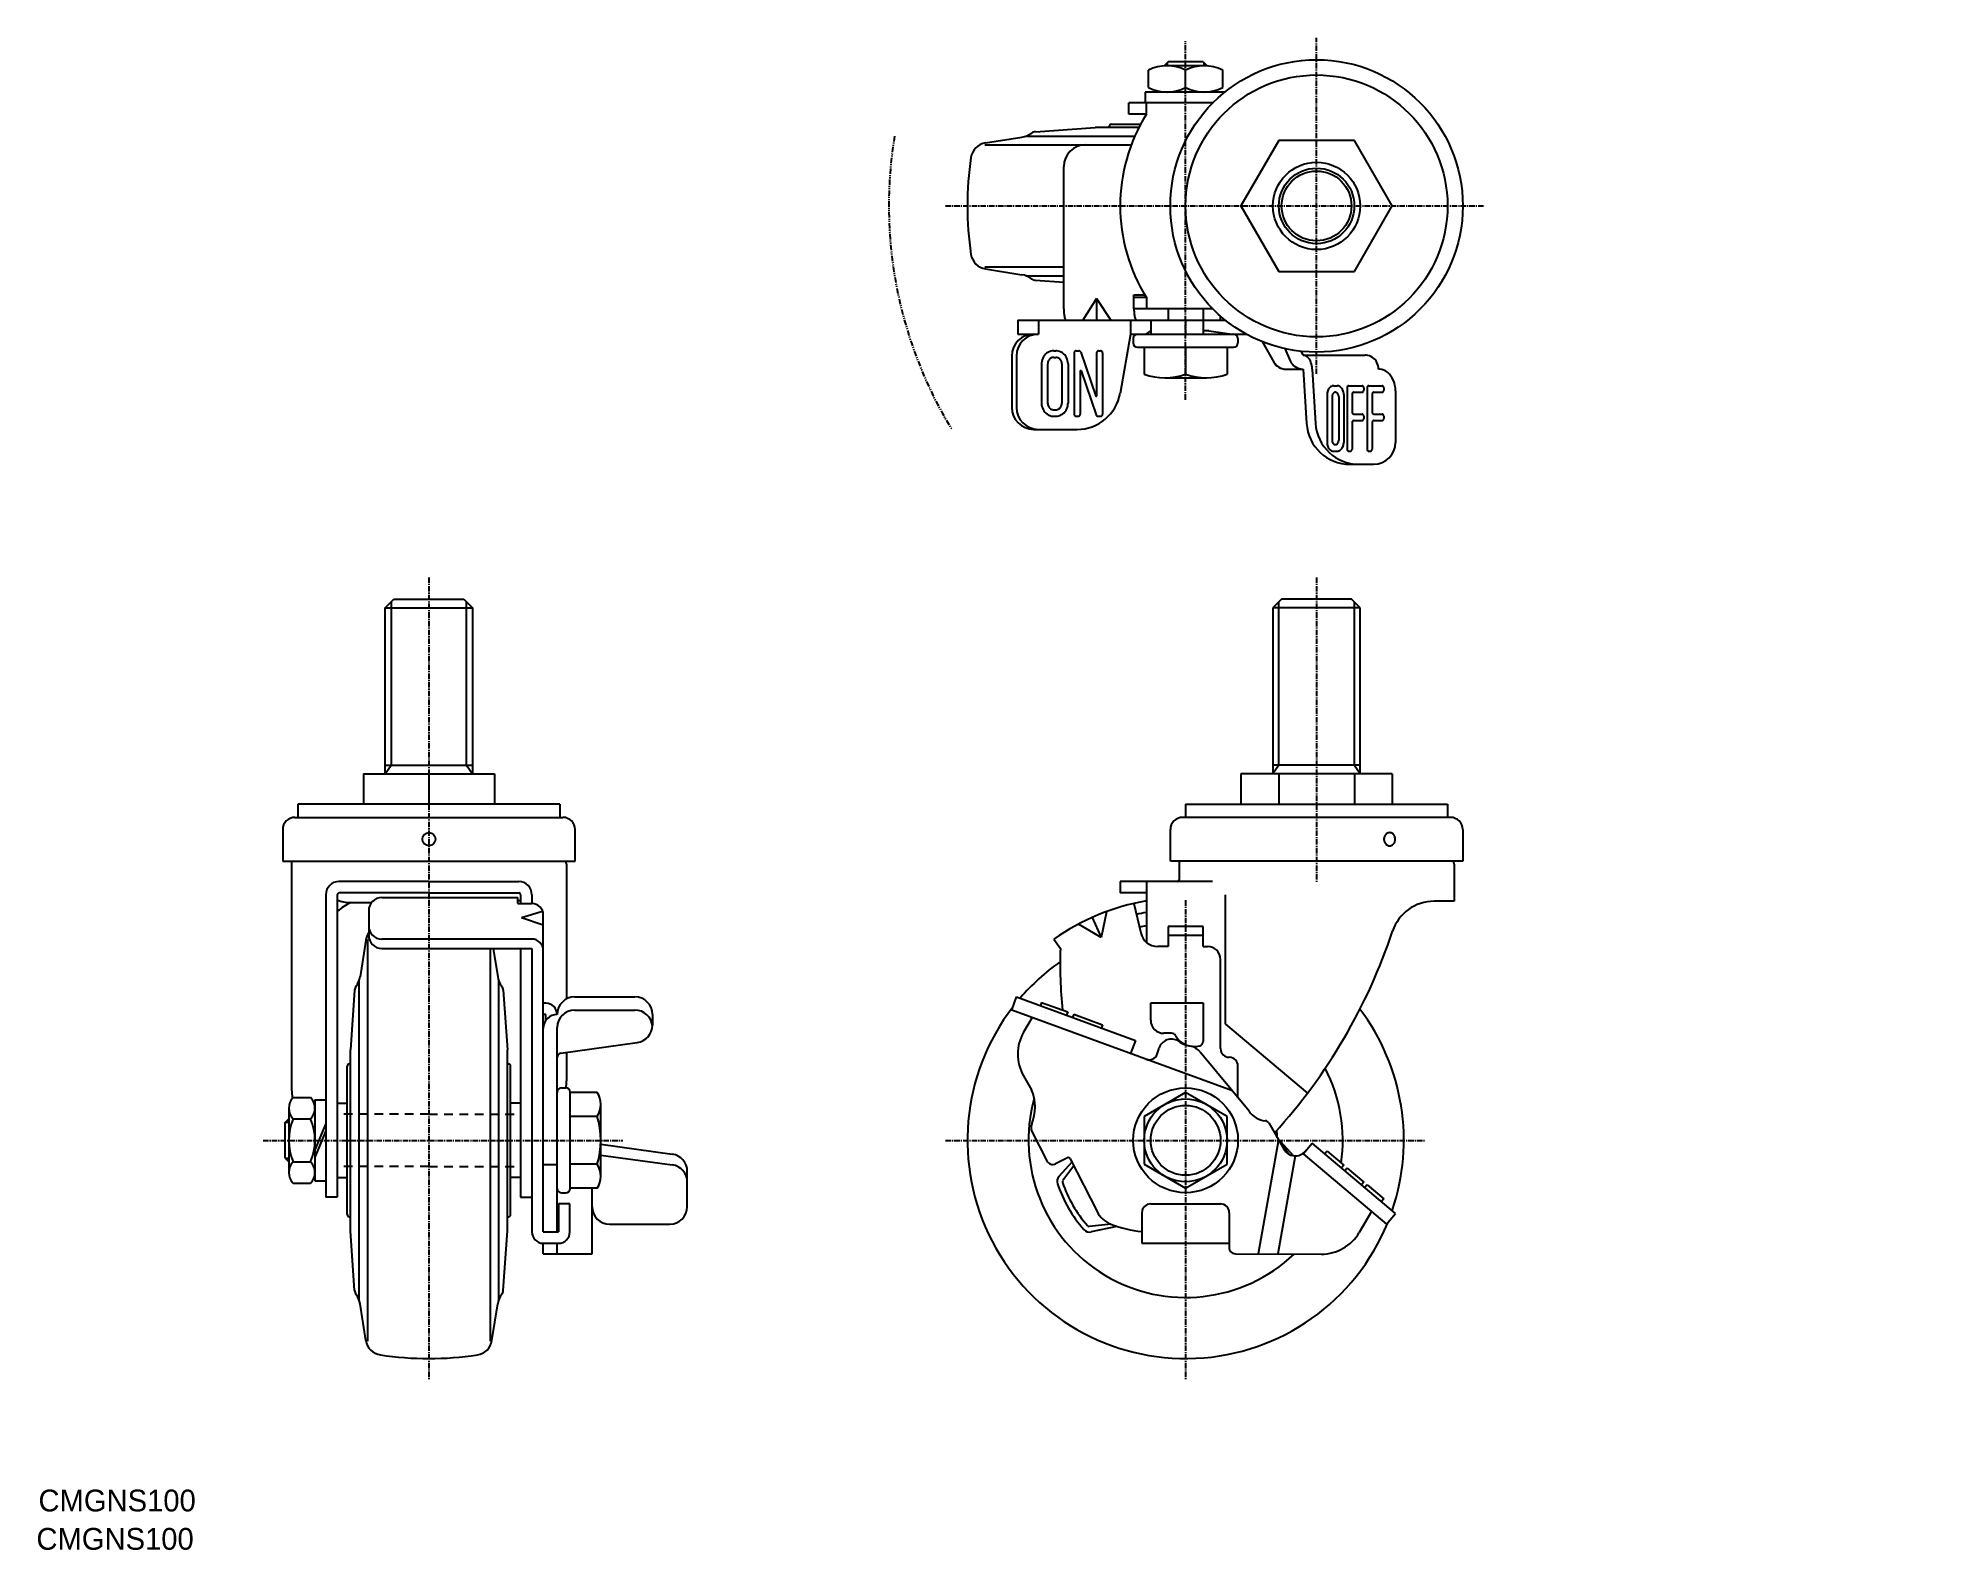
# Model space of a CAD drawing. Extents: x 0 to 435, y 0 to 346.
import ezdxf

# ---------------------------------------------------------------- set-up
doc = ezdxf.new("R2010")
doc.units = 0
for name, pattern in [('CENTER', [2, 1.25, -0.25, 0.25, -0.25]), ('DASHED', [3.5, 2, -1.5]), ('PHANTOM', [2.5, 1.25, -0.25, 0.25, -0.25, 0.25, -0.25])]:
    doc.linetypes.add(name, pattern=pattern)
doc.layers.get('0').update_dxf_attribs({"linetype": 'CONTINUOUS'})
doc.layers.add('CENTER', color=1, linetype='CENTER')

msp = doc.modelspace()

# ---------------------------------------------------------------- linework, layer by layer
at = {"color": 7, "linetype": 'CONTINUOUS'}
for p, q in [((254.79, 335.03), (254.79, 339.03)), ((259.29, 340.93), (258.36, 340.01)), ((267.54, 340.03), (259.04, 340.03)), ((267.29, 340.93), (259.29, 340.93)), ((263.29, 335.03), (263.29, 339.03)), ((267.29, 340.93), (268.21, 340.01)), ((271.79, 335.03), (271.79, 339.03)), ((269.51, 331.53), (250.29, 331.53)), ((250.29, 328.93), (250.29, 331.53)), ((254.04, 334.03), (254.04, 331.53)), ((272.29, 334.03), (254.04, 334.03)), ((254.29, 328.93), (254.29, 331.53)), ((228.87, 324.94), (242.53, 325.93)), ((252.6, 325.93), (242.53, 325.93)), ((245.79, 325.93), (245.79, 326.13)), ((246.29, 326.63), (252.96, 326.63)), ((254.29, 328.93), (250.29, 328.93)), ((217.29, 321.93), (250.84, 321.93)), ((217.45, 322.38), (225.79, 323.69)), ((226.7, 323.93), (251.65, 323.93)), ((284.63, 322.93), (275.97, 307.93)), ((301.95, 322.93), (284.63, 322.93)), ((310.61, 307.93), (301.95, 322.93)), ((235.36, 284.33), (235.36, 316.93)), ((275.97, 307.93), (284.63, 292.93)), ((301.95, 292.93), (310.61, 307.93)), ((235.36, 293.93), (217.29, 293.93)), ((217.45, 293.48), (225.79, 292.17)), ((226.7, 291.93), (235.36, 291.93)), ((228.87, 290.92), (235.36, 290.45)), ((284.63, 292.93), (301.95, 292.93)), ((242.9, 286.73), (239.73, 281.73)), ((242.9, 286.73), (246.14, 281.73)), ((242.9, 286.73), (242.9, 281.73)), ((251.46, 284.33), (251.46, 287.53)), ((251.46, 287.53), (253.92, 287.53)), ((254.29, 286.93), (251.46, 286.93)), ((254.29, 286.93), (254.29, 284.33)), ((269.51, 284.33), (251.46, 284.33)), ((259.29, 284.33), (259.29, 281.73)), ((267.29, 284.33), (267.29, 281.73)), ((271.29, 281.73), (271.29, 282.67)), ((224.83, 281.73), (272.41, 281.73)), ((224.83, 281.73), (224.83, 278.53)), ((224.83, 278.53), (229.55, 278.53)), ((229.55, 281.73), (229.55, 278.53)), ((250.68, 278.53), (248.27, 264.98)), ((250.68, 281.73), (250.68, 278.53)), ((250.68, 278.53), (277.23, 278.53)), ((255.23, 279.33), (254.21, 278.53)), ((255.29, 279.33), (255.23, 279.33)), ((255.29, 281.73), (255.29, 278.53)), ((267.29, 281.73), (267.29, 278.53)), ((268.6, 279.33), (267.29, 279.33)), ((268.6, 279.33), (273.97, 278.53)), ((233.08, 274.73), (233.55, 274.73)), ((233.08, 274.73), (233.55, 274.73)), ((237.75, 274.23), (237.75, 260.23)), ((238.22, 274.73), (238.82, 274.73)), ((238.22, 274.73), (238.82, 274.73)), ((239.26, 274.4), (242.7, 264.35)), ((242.88, 274.23), (242.88, 264.38)), ((243.35, 274.73), (243.82, 274.73)), ((243.35, 274.73), (243.82, 274.73)), ((244.28, 274.23), (244.28, 260.23)), ((251.29, 277.53), (251.29, 276.53)), ((252.29, 275.53), (274.29, 275.53)), ((253.79, 275.53), (253.79, 269.4)), ((263.29, 275.53), (263.29, 269.4)), ((272.79, 275.53), (272.79, 269.4)), ((275.29, 277.53), (275.29, 276.53)), ((280.84, 276.83), (283.48, 272.16)), ((286.03, 275.23), (287.28, 272.43)), ((290.2, 273.73), (289.81, 274.61)), ((290.2, 273.73), (304.44, 273.73)), ((223.45, 273.53), (223.45, 261.73)), ((224.55, 273.53), (224.55, 261.73)), ((230.28, 271.73), (230.28, 262.73)), ((231.68, 271.73), (231.68, 262.73)), ((233.08, 273.23), (233.55, 273.23)), ((233.08, 273.23), (233.55, 273.23)), ((234.95, 271.73), (234.95, 262.73)), ((236.35, 271.73), (236.35, 262.73)), ((239.15, 270.08), (239.15, 260.23)), ((239.33, 270.11), (242.77, 260.06)), ((286.27, 270.53), (290.2, 270.53)), ((290.2, 270.53), (290.2, 270.53)), ((290.2, 270.53), (290.99, 258.1)), ((292.27, 270.53), (292.27, 270.53)), ((292.27, 270.53), (293.05, 258.1)), ((258.54, 268.53), (268.04, 268.53)), ((297.22, 266.73), (297.98, 266.73)), ((300.28, 266.23), (300.28, 252.23)), ((300.66, 266.73), (303.72, 266.73)), ((301.81, 265.23), (303.72, 265.23)), ((304.1, 266.23), (304.1, 265.73)), ((304.1, 266.23), (304.1, 265.73)), ((304.86, 266.23), (304.86, 252.23)), ((305.25, 266.73), (308.31, 266.73)), ((306.39, 265.23), (308.31, 265.23)), ((308.69, 266.23), (308.69, 265.73)), ((308.69, 266.23), (308.69, 265.73)), ((311.38, 265.53), (311.38, 253.73)), ((233.08, 261.23), (233.55, 261.23)), ((233.08, 261.23), (233.55, 261.23)), ((295.69, 264.73), (295.69, 253.73)), ((296.84, 264.23), (296.84, 254.23)), ((298.36, 264.23), (298.36, 254.23)), ((299.51, 264.73), (299.51, 253.73)), ((301.42, 264.73), (301.42, 260.73)), ((306.01, 264.73), (306.01, 260.73)), ((228.45, 256.73), (238.43, 256.73)), ((233.08, 259.73), (233.55, 259.73)), ((238.22, 259.73), (238.68, 259.73)), ((238.22, 259.73), (238.68, 259.73)), ((243.21, 259.73), (243.82, 259.73)), ((243.21, 259.73), (243.82, 259.73)), ((301.42, 258.23), (301.42, 252.23)), ((301.81, 260.23), (303.72, 260.23)), ((301.81, 258.73), (303.72, 258.73)), ((304.1, 259.73), (304.1, 259.23)), ((304.1, 259.73), (304.1, 259.23)), ((306.01, 258.23), (306.01, 252.23)), ((306.39, 260.23), (308.31, 260.23)), ((306.39, 258.73), (308.31, 258.73)), ((308.69, 259.73), (308.69, 259.23)), ((308.69, 259.73), (308.69, 259.23)), ((297.22, 251.73), (297.98, 251.73)), ((297.22, 251.73), (297.98, 251.73)), ((300.66, 251.73), (301.04, 251.73)), ((300.66, 251.73), (301.04, 251.73)), ((300.97, 248.73), (306.38, 248.73)), ((305.25, 251.73), (305.63, 251.73)), ((305.25, 251.73), (305.63, 251.73)), ((79.92, 215.82), (81.92, 217.82)), ((81.92, 217.82), (97.92, 217.82)), ((97.92, 217.82), (99.92, 215.82)), ((285.29, 217.82), (283.29, 215.82)), ((301.29, 217.82), (285.29, 217.82)), ((303.29, 215.82), (301.29, 217.82)), ((79.92, 215.82), (99.92, 215.82)), ((79.92, 177.82), (79.92, 215.82)), ((99.92, 215.82), (99.92, 177.82)), ((303.29, 215.82), (283.29, 215.82)), ((283.29, 215.82), (283.29, 177.82)), ((303.29, 177.82), (303.29, 215.82)), ((79.92, 179.82), (99.92, 179.82)), ((303.29, 179.82), (283.29, 179.82)), ((74.92, 177.82), (104.92, 177.82)), ((74.92, 177.82), (74.92, 170.82)), ((89.92, 177.82), (89.92, 170.82)), ((104.92, 177.82), (104.92, 170.82)), ((310.61, 177.82), (275.97, 177.82)), ((275.97, 177.82), (275.97, 170.82)), ((284.63, 177.82), (284.63, 170.82)), ((301.95, 177.82), (301.95, 170.82)), ((310.61, 177.82), (310.61, 170.82)), ((119.92, 170.82), (59.92, 170.82)), ((59.92, 170.82), (59.92, 167.82)), ((119.92, 170.82), (119.92, 167.82)), ((263.29, 170.82), (323.29, 170.82)), ((263.29, 170.82), (263.29, 167.82)), ((323.29, 170.82), (323.29, 167.82)), ((56.42, 165.02), (56.42, 157.82)), ((59.22, 167.82), (120.62, 167.82)), ((123.42, 157.82), (123.42, 165.02)), ((259.79, 157.82), (259.79, 165.02)), ((323.99, 167.82), (262.59, 167.82)), ((326.79, 165.02), (326.79, 157.82)), ((56.42, 157.82), (123.42, 157.82)), ((58.42, 157.1), (58.42, 107.47)), ((121.42, 157.1), (121.42, 126.2)), ((326.79, 157.82), (259.79, 157.82)), ((261.79, 157.1), (261.79, 153.5)), ((324.79, 157.1), (324.79, 148.6)), ((89.92, 153.1), (69.32, 153.1)), ((89.92, 153.1), (110.52, 153.1)), ((269.42, 153.1), (248.29, 153.1)), ((248.29, 153.1), (248.29, 150.5)), ((254.29, 153.1), (254.29, 139.22)), ((66.32, 150.1), (66.32, 80.82)), ((68.92, 150.1), (68.92, 80.82)), ((89.92, 150.5), (69.32, 150.5)), ((71.92, 148.3), (76.76, 148.3)), ((79.12, 149.44), (110.32, 149.44)), ((89.92, 150.5), (110.52, 150.5)), ((110.32, 148.09), (110.32, 149.44)), ((110.32, 148.09), (113.52, 148.09)), ((110.92, 150.1), (110.92, 148.09)), ((113.52, 150.1), (113.52, 148.09)), ((254.29, 150.5), (248.29, 150.5)), ((251.46, 148.09), (253.01, 141.34)), ((272.42, 120.42), (272.42, 150.1)), ((324.79, 148.6), (320.2, 148.6)), ((76.12, 146.44), (76.12, 140.8)), ((111.12, 144.9), (115.98, 146.3)), ((111.12, 144.9), (116.12, 143.19)), ((116.12, 72.84), (116.12, 145.49)), ((243.93, 140.33), (238.74, 143.36)), ((241.89, 144.89), (243.93, 140.33)), ((245.14, 146.21), (243.93, 140.33)), ((75.47, 139.67), (74.15, 131.32)), ((75.92, 47.82), (75.92, 139.82)), ((113.52, 139.94), (79.12, 139.94)), ((233.12, 139.93), (234.61, 137.8)), ((259.29, 142.82), (259.29, 138.24)), ((267.29, 142.82), (259.29, 142.82)), ((259.29, 140.84), (267.29, 140.84)), ((267.29, 138.24), (267.29, 142.82)), ((79.12, 137.8), (113.52, 137.8)), ((103.92, 137.8), (103.92, 47.82)), ((104.66, 137.8), (105.68, 131.32)), ((110.92, 137.8), (110.92, 80.82)), ((113.52, 137.8), (113.52, 72.84)), ((259.29, 138.24), (256.91, 138.24)), ((267.29, 138.24), (268.29, 138.24)), ((271.29, 114.84), (271.29, 135.24)), ((73.92, 57.24), (73.92, 130.41)), ((105.92, 57.24), (105.92, 130.41)), ((72.9, 128.25), (71.92, 114.58)), ((106.93, 128.25), (107.92, 114.58)), ((123.32, 126.68), (137.12, 126.68)), ((223.45, 123.68), (224.55, 126.68)), ((224.55, 126.68), (251.78, 116.7)), ((116.72, 125.25), (116.12, 125.25)), ((116.72, 122.65), (116.12, 122.65)), ((116.72, 121.35), (116.72, 122.65)), ((123.32, 123.68), (137.12, 123.68)), ((141.12, 122.68), (141.12, 120.18)), ((274.01, 105.13), (223.45, 123.68)), ((228.14, 121.96), (226.18, 118.58)), ((230.28, 125.43), (230.01, 124.68)), ((230.28, 125.43), (236.28, 123.23)), ((236.28, 123.23), (236, 122.48)), ((237.69, 122.72), (237.41, 121.97)), ((237.69, 122.72), (244.26, 120.31)), ((255.29, 121.34), (255.29, 125.34)), ((255.29, 125.34), (267.29, 125.34)), ((267.29, 125.34), (267.29, 116.47)), ((119.32, 72.84), (119.32, 119.68)), ((244.26, 120.31), (243.98, 119.56)), ((260.09, 118.34), (258.29, 118.34)), ((272.42, 120.42), (291.22, 104.65)), ((71.92, 73.06), (71.92, 114.58)), ((107.92, 73.06), (107.92, 114.58)), ((120.18, 113.81), (137.66, 116.22)), ((121.42, 113.98), (121.42, 107.47)), ((251.78, 116.7), (250.68, 113.69)), ((256.78, 113.58), (257.21, 114.93)), ((277.84, 100.48), (266.66, 114.06)), ((71.22, 76.82), (71.22, 110.82)), ((71.92, 111.32), (71.72, 111.32)), ((107.92, 111.32), (108.12, 111.32)), ((108.62, 76.82), (108.62, 110.82)), ((226.16, 108.58), (227.98, 105.4)), ((275.29, 103.58), (275.29, 110.84)), ((120.32, 105.82), (121.32, 105.82)), ((122.32, 82.82), (122.32, 104.82)), ((128.45, 104.79), (122.32, 104.79)), ((263.29, 104.79), (253.79, 99.31)), ((272.79, 99.31), (263.29, 104.79)), ((57.82, 101.18), (57.82, 86.46)), ((58.82, 103.64), (62.82, 103.64)), ((63.82, 103.07), (63.82, 84.57)), ((63.82, 103.07), (66.32, 103.07)), ((68.92, 102.32), (71.22, 102.32)), ((110.92, 102.32), (108.62, 102.32)), ((129.32, 85.6), (129.32, 102.05)), ((56.92, 97.82), (57.82, 98.72)), ((56.92, 97.82), (56.92, 89.82)), ((58.82, 98.73), (62.82, 98.73)), ((66.32, 97.67), (63.82, 91.63)), ((66.32, 96.02), (63.82, 89.98)), ((128.45, 99.31), (122.32, 99.31)), ((228.08, 95.87), (231.5, 89.13)), ((253.79, 99.31), (253.79, 88.34)), ((272.79, 88.34), (272.79, 99.31)), ((282.32, 97.82), (285.79, 91.78)), ((129.32, 92.91), (145.66, 90.67)), ((284.55, 93.94), (279.88, 67.81)), ((284.29, 94.39), (288.02, 90.28)), ((284.31, 94.37), (287.05, 90.58)), ((290.2, 90.74), (292.27, 93.19)), ((311.38, 77.07), (292.27, 93.19)), ((295.69, 91.35), (295.17, 90.73)), ((295.69, 91.35), (299.51, 88.12)), ((56.92, 89.82), (57.82, 88.92)), ((58.82, 88.92), (62.82, 88.92)), ((116.12, 88.31), (119.32, 88.31)), ((128.45, 88.34), (122.32, 88.34)), ((129.32, 90.46), (145.66, 88.22)), ((236.21, 89.81), (233.51, 88.47)), ((237.25, 88.84), (234.28, 85.56)), ((237.67, 88.01), (235.18, 84.58)), ((236.87, 89.58), (243, 77.49)), ((253.79, 88.34), (263.29, 82.85)), ((263.29, 82.85), (272.79, 88.34)), ((288.42, 90.26), (284.4, 67.79)), ((290.2, 90.74), (309.31, 74.62)), ((299.51, 88.12), (298.99, 87.51)), ((300.27, 87.48), (299.76, 86.87)), ((300.27, 87.48), (304.1, 84.25)), ((58.82, 84.01), (62.82, 84.01)), ((63.82, 84.57), (66.32, 84.57)), ((68.92, 85.32), (71.22, 85.32)), ((110.92, 85.32), (108.62, 85.32)), ((128.45, 82.85), (122.32, 82.85)), ((127.32, 67.84), (127.32, 82.85)), ((149.12, 78.62), (149.12, 86.71)), ((304.1, 84.25), (303.58, 83.64)), ((304.86, 83.61), (304.35, 83)), ((304.86, 83.61), (308.68, 80.39)), ((68.92, 80.82), (66.32, 80.82)), ((110.92, 80.82), (113.52, 80.82)), ((122.22, 79.24), (119.62, 79.24)), ((119.62, 79.24), (119.62, 72.84)), ((120.32, 81.82), (121.32, 81.82)), ((122.22, 72.84), (122.22, 79.24)), ((255.29, 79.24), (271.29, 79.24)), ((308.68, 80.39), (308.17, 79.77)), ((71.92, 76.32), (71.72, 76.32)), ((107.92, 76.32), (108.12, 76.32)), ((131.32, 74.62), (145.12, 74.62)), ((246.16, 74.62), (241.23, 74.1)), ((247.56, 74.11), (241.63, 72.83)), ((253.29, 77.24), (253.29, 70.24)), ((273.29, 77.24), (273.29, 70.24)), ((305.86, 77.53), (303.07, 72.72)), ((309.31, 74.62), (311.38, 77.07)), ((72.9, 59.4), (71.92, 73.06)), ((106.93, 59.4), (107.92, 73.06)), ((116.12, 72.84), (119.62, 72.84)), ((116.12, 67.84), (116.12, 70.24)), ((116.12, 70.24), (119.62, 70.24)), ((119.32, 67.84), (119.32, 70.24)), ((253.29, 70.24), (273.29, 70.24)), ((273.23, 70.24), (273.23, 69.34)), ((116.12, 67.84), (127.32, 67.84)), ((274.72, 67.84), (294.4, 67.75)), ((75.47, 47.98), (74.15, 56.32)), ((104.37, 47.98), (105.68, 56.32))]:
    msp.add_line(p, q, dxfattribs=at)
at = {"color": 3, "linetype": 'CONTINUOUS'}
for p, q in [((259.1, 340.03), (259.1, 340.74)), ((267.48, 340.74), (267.48, 340.03)), ((81.27, 217.18), (81.27, 179.82)), ((98.57, 179.82), (98.57, 217.18)), ((284.64, 179.82), (284.64, 217.18)), ((301.94, 217.18), (301.94, 179.82)), ((79.92, 177.82), (81.27, 179.82)), ((98.57, 179.82), (99.92, 177.82)), ((284.64, 179.82), (283.29, 177.82)), ((303.29, 177.82), (301.94, 179.82)), ((57.11, 98.01), (57.82, 98.01)), ((57.82, 89.64), (57.11, 89.64))]:
    msp.add_line(p, q, dxfattribs=at)
at = {"color": 3, "linetype": 'DASHED'}
for p, q in [((89.92, 99.82), (68.92, 99.82)), ((89.92, 99.82), (110.92, 99.82)), ((89.92, 87.82), (68.92, 87.82)), ((89.92, 87.82), (110.92, 87.82))]:
    msp.add_line(p, q, dxfattribs=at)
at = {"color": 7, "linetype": 'CONTINUOUS'}
for points in [[(235.36, 284.33), (235.37, 284.01), (235.38, 283.69), (235.4, 283.38), (235.44, 283.08), (235.47, 282.81), (235.52, 282.56), (235.57, 282.33), (235.63, 282.14), (235.7, 281.98), (235.76, 281.86), (235.83, 281.78), (235.91, 281.74), (235.95, 281.73)], [(251.46, 284.33), (251.46, 284.01), (251.47, 283.69), (251.5, 283.38), (251.53, 283.08), (251.57, 282.81), (251.61, 282.56), (251.67, 282.33), (251.72, 282.14), (251.79, 281.98), (251.86, 281.86), (251.93, 281.78), (252, 281.74), (252.04, 281.73)], [(233.08, 274.73), (232.73, 274.71), (232.39, 274.64), (232.06, 274.52), (231.74, 274.36), (231.44, 274.16), (231.17, 273.93), (230.93, 273.65), (230.73, 273.35), (230.56, 273.02), (230.43, 272.68), (230.34, 272.31), (230.29, 271.94), (230.28, 271.73)], [(236.35, 271.73), (236.33, 272.1), (236.26, 272.47), (236.15, 272.83), (236.01, 273.17), (235.82, 273.49), (235.6, 273.78), (235.34, 274.03), (235.06, 274.25), (234.76, 274.44), (234.43, 274.58), (234.09, 274.67), (233.75, 274.72), (233.55, 274.73)], [(238.22, 274.73), (238.16, 274.73), (238.1, 274.71), (238.04, 274.7), (237.99, 274.67), (237.94, 274.64), (237.9, 274.6), (237.86, 274.55), (237.82, 274.5), (237.79, 274.45), (237.77, 274.39), (237.76, 274.33), (237.75, 274.27), (237.75, 274.23)], [(239.26, 274.4), (239.24, 274.46), (239.21, 274.51), (239.17, 274.56), (239.13, 274.61), (239.08, 274.64), (239.03, 274.68), (238.98, 274.7), (238.92, 274.72), (238.87, 274.73), (238.82, 274.73)], [(239.26, 274.4), (239.24, 274.46), (239.21, 274.51), (239.17, 274.56), (239.13, 274.61), (239.08, 274.64), (239.03, 274.68), (238.98, 274.7), (238.92, 274.72), (238.87, 274.73), (238.82, 274.73)], [(243.35, 274.73), (243.29, 274.73), (243.23, 274.71), (243.18, 274.7), (243.13, 274.67), (243.08, 274.64), (243.03, 274.6), (242.99, 274.55), (242.96, 274.5), (242.93, 274.45), (242.91, 274.39), (242.89, 274.33), (242.88, 274.27), (242.88, 274.23)], [(244.28, 274.23), (244.28, 274.29), (244.27, 274.35), (244.25, 274.41), (244.23, 274.47), (244.19, 274.52), (244.16, 274.57), (244.11, 274.61), (244.07, 274.65), (244.02, 274.68), (243.96, 274.7), (243.91, 274.72), (243.85, 274.73), (243.82, 274.73)], [(244.28, 274.23), (244.28, 274.29), (244.27, 274.35), (244.25, 274.41), (244.23, 274.47), (244.19, 274.52), (244.16, 274.57), (244.11, 274.61), (244.07, 274.65), (244.02, 274.68), (243.96, 274.7), (243.91, 274.72), (243.85, 274.73), (243.82, 274.73)], [(292.27, 270.53), (292.25, 270.93), (292.2, 271.32), (292.12, 271.7), (292.01, 272.06), (291.88, 272.4), (291.71, 272.71), (291.53, 272.99), (291.32, 273.22), (291.09, 273.42), (290.85, 273.57), (290.6, 273.67), (290.35, 273.72), (290.2, 273.73)], [(307.5, 270.53), (307.47, 270.93), (307.4, 271.32), (307.28, 271.7), (307.12, 272.06), (306.92, 272.4), (306.68, 272.71), (306.4, 272.99), (306.09, 273.22), (305.76, 273.42), (305.4, 273.57), (305.03, 273.67), (304.65, 273.72), (304.44, 273.73)], [(233.08, 273.23), (232.91, 273.22), (232.74, 273.18), (232.57, 273.13), (232.41, 273.05), (232.26, 272.95), (232.13, 272.83), (232.01, 272.69), (231.9, 272.54), (231.82, 272.38), (231.75, 272.2), (231.71, 272.02), (231.69, 271.84), (231.68, 271.73)], [(234.95, 271.73), (234.94, 271.92), (234.91, 272.1), (234.85, 272.28), (234.78, 272.45), (234.68, 272.61), (234.57, 272.75), (234.45, 272.88), (234.31, 272.99), (234.15, 273.08), (233.99, 273.15), (233.82, 273.2), (233.65, 273.23), (233.55, 273.23)], [(239.33, 270.11), (239.33, 270.12), (239.32, 270.13), (239.31, 270.14), (239.3, 270.15), (239.29, 270.16), (239.28, 270.17), (239.27, 270.17), (239.26, 270.17), (239.25, 270.18), (239.24, 270.18), (239.23, 270.17), (239.22, 270.17), (239.21, 270.17), (239.2, 270.16), (239.19, 270.16), (239.18, 270.15), (239.17, 270.14), (239.16, 270.13), (239.16, 270.12), (239.15, 270.1), (239.15, 270.09), (239.15, 270.08), (239.15, 270.08)], [(239.33, 270.11), (239.33, 270.12), (239.32, 270.13), (239.31, 270.14), (239.3, 270.15), (239.29, 270.16), (239.28, 270.17), (239.27, 270.17), (239.26, 270.17), (239.25, 270.18), (239.24, 270.18), (239.23, 270.17), (239.22, 270.17), (239.21, 270.17), (239.2, 270.16), (239.19, 270.16), (239.18, 270.15), (239.17, 270.14), (239.16, 270.13), (239.16, 270.12), (239.15, 270.1), (239.15, 270.09), (239.15, 270.08), (239.15, 270.08)], [(311.38, 265.53), (311.35, 266.15), (311.26, 266.77), (311.11, 267.36), (310.9, 267.93), (310.64, 268.46), (310.34, 268.94), (309.98, 269.37), (309.59, 269.74), (309.17, 270.04), (308.72, 270.27), (308.25, 270.43), (307.77, 270.52), (307.5, 270.53)], [(297.22, 266.73), (297.03, 266.71), (296.84, 266.67), (296.66, 266.59), (296.48, 266.49), (296.32, 266.35), (296.18, 266.19), (296.04, 266.01), (295.93, 265.81), (295.84, 265.59), (295.77, 265.36), (295.72, 265.12), (295.69, 264.87), (295.69, 264.73)], [(297.6, 265.23), (297.5, 265.22), (297.41, 265.2), (297.32, 265.16), (297.23, 265.11), (297.15, 265.04), (297.08, 264.96), (297.01, 264.87), (296.96, 264.77), (296.91, 264.66), (296.87, 264.55), (296.85, 264.42), (296.84, 264.3), (296.84, 264.23)], [(298.36, 264.23), (298.36, 264.35), (298.34, 264.48), (298.31, 264.6), (298.27, 264.71), (298.22, 264.82), (298.16, 264.91), (298.09, 265), (298.01, 265.07), (297.93, 265.13), (297.84, 265.18), (297.75, 265.21), (297.65, 265.23), (297.6, 265.23)], [(299.51, 264.73), (299.5, 264.98), (299.46, 265.22), (299.41, 265.46), (299.32, 265.69), (299.22, 265.9), (299.1, 266.09), (298.96, 266.27), (298.81, 266.41), (298.64, 266.53), (298.46, 266.63), (298.28, 266.69), (298.09, 266.72), (297.98, 266.73)], [(300.66, 266.73), (300.61, 266.73), (300.56, 266.71), (300.52, 266.7), (300.48, 266.67), (300.44, 266.64), (300.4, 266.6), (300.37, 266.55), (300.34, 266.5), (300.31, 266.45), (300.3, 266.39), (300.28, 266.33), (300.28, 266.27), (300.28, 266.23)], [(300.66, 266.73), (300.61, 266.73), (300.56, 266.71), (300.52, 266.7), (300.48, 266.67), (300.44, 266.64), (300.4, 266.6), (300.37, 266.55), (300.34, 266.5), (300.31, 266.45), (300.3, 266.39), (300.28, 266.33), (300.28, 266.27), (300.28, 266.23)], [(301.81, 265.23), (301.76, 265.23), (301.71, 265.21), (301.67, 265.2), (301.62, 265.17), (301.58, 265.14), (301.55, 265.1), (301.51, 265.05), (301.48, 265), (301.46, 264.95), (301.44, 264.89), (301.43, 264.83), (301.42, 264.77), (301.42, 264.73)], [(301.81, 265.23), (301.76, 265.23), (301.71, 265.21), (301.67, 265.2), (301.62, 265.17), (301.58, 265.14), (301.55, 265.1), (301.51, 265.05), (301.48, 265), (301.46, 264.95), (301.44, 264.89), (301.43, 264.83), (301.42, 264.77), (301.42, 264.73)], [(304.1, 266.23), (304.1, 266.29), (304.09, 266.35), (304.07, 266.41), (304.05, 266.47), (304.03, 266.52), (304, 266.57), (303.96, 266.61), (303.92, 266.65), (303.88, 266.68), (303.84, 266.7), (303.79, 266.72), (303.74, 266.73), (303.72, 266.73)], [(303.72, 265.23), (303.77, 265.23), (303.81, 265.25), (303.86, 265.26), (303.9, 265.29), (303.94, 265.32), (303.98, 265.36), (304.01, 265.41), (304.04, 265.46), (304.06, 265.51), (304.08, 265.57), (304.09, 265.63), (304.1, 265.69), (304.1, 265.73)], [(303.72, 265.23), (303.77, 265.23), (303.81, 265.25), (303.86, 265.26), (303.9, 265.29), (303.94, 265.32), (303.98, 265.36), (304.01, 265.41), (304.04, 265.46), (304.06, 265.51), (304.08, 265.57), (304.09, 265.63), (304.1, 265.69), (304.1, 265.73)], [(305.25, 266.73), (305.2, 266.73), (305.15, 266.71), (305.11, 266.7), (305.06, 266.67), (305.02, 266.64), (304.99, 266.6), (304.95, 266.55), (304.93, 266.5), (304.9, 266.45), (304.88, 266.39), (304.87, 266.33), (304.87, 266.27), (304.86, 266.23)], [(305.25, 266.73), (305.2, 266.73), (305.15, 266.71), (305.11, 266.7), (305.06, 266.67), (305.02, 266.64), (304.99, 266.6), (304.95, 266.55), (304.93, 266.5), (304.9, 266.45), (304.88, 266.39), (304.87, 266.33), (304.87, 266.27), (304.86, 266.23)], [(306.39, 265.23), (306.35, 265.23), (306.3, 265.21), (306.25, 265.2), (306.21, 265.17), (306.17, 265.14), (306.13, 265.1), (306.1, 265.05), (306.07, 265), (306.05, 264.95), (306.03, 264.89), (306.02, 264.83), (306.01, 264.77), (306.01, 264.73)], [(306.39, 265.23), (306.35, 265.23), (306.3, 265.21), (306.25, 265.2), (306.21, 265.17), (306.17, 265.14), (306.13, 265.1), (306.1, 265.05), (306.07, 265), (306.05, 264.95), (306.03, 264.89), (306.02, 264.83), (306.01, 264.77), (306.01, 264.73)], [(308.69, 266.23), (308.69, 266.29), (308.68, 266.35), (308.66, 266.41), (308.64, 266.47), (308.62, 266.52), (308.59, 266.57), (308.55, 266.61), (308.51, 266.65), (308.47, 266.68), (308.43, 266.7), (308.38, 266.72), (308.33, 266.73), (308.31, 266.73)], [(308.69, 266.23), (308.69, 266.29), (308.68, 266.35), (308.66, 266.41), (308.64, 266.47), (308.62, 266.52), (308.59, 266.57), (308.55, 266.61), (308.51, 266.65), (308.47, 266.68), (308.43, 266.7), (308.38, 266.72), (308.33, 266.73), (308.31, 266.73)], [(308.31, 265.23), (308.35, 265.23), (308.4, 265.25), (308.45, 265.26), (308.49, 265.29), (308.53, 265.32), (308.57, 265.36), (308.6, 265.41), (308.63, 265.46), (308.65, 265.51), (308.67, 265.57), (308.68, 265.63), (308.69, 265.69), (308.69, 265.73)], [(230.28, 262.73), (230.3, 262.36), (230.37, 261.99), (230.48, 261.63), (230.63, 261.29), (230.81, 260.97), (231.03, 260.69), (231.29, 260.43), (231.57, 260.21), (231.88, 260.02), (232.2, 259.88), (232.54, 259.79), (232.88, 259.74), (233.08, 259.73)], [(231.68, 262.73), (231.69, 262.54), (231.73, 262.36), (231.78, 262.18), (231.85, 262.01), (231.95, 261.85), (232.06, 261.71), (232.19, 261.58), (232.33, 261.47), (232.48, 261.38), (232.64, 261.31), (232.81, 261.26), (232.98, 261.23), (233.08, 261.23)], [(233.55, 261.23), (233.72, 261.24), (233.9, 261.28), (234.06, 261.33), (234.22, 261.41), (234.37, 261.51), (234.5, 261.63), (234.62, 261.77), (234.73, 261.92), (234.81, 262.08), (234.88, 262.26), (234.92, 262.44), (234.95, 262.62), (234.95, 262.73)], [(233.55, 259.73), (233.9, 259.75), (234.24, 259.82), (234.57, 259.94), (234.89, 260.1), (235.19, 260.3), (235.46, 260.54), (235.7, 260.81), (235.91, 261.11), (236.08, 261.44), (236.21, 261.78), (236.3, 262.15), (236.34, 262.52), (236.35, 262.73)], [(242.7, 264.35), (242.71, 264.34), (242.71, 264.33), (242.72, 264.32), (242.73, 264.31), (242.74, 264.3), (242.75, 264.3), (242.76, 264.29), (242.77, 264.29), (242.78, 264.28), (242.79, 264.28), (242.8, 264.29), (242.82, 264.29), (242.83, 264.29), (242.84, 264.3), (242.85, 264.3), (242.85, 264.31), (242.86, 264.32), (242.87, 264.33), (242.87, 264.34), (242.88, 264.36), (242.88, 264.37), (242.88, 264.38), (242.88, 264.38)], [(242.7, 264.35), (242.71, 264.34), (242.71, 264.33), (242.72, 264.32), (242.73, 264.31), (242.74, 264.3), (242.75, 264.3), (242.76, 264.29), (242.77, 264.29), (242.78, 264.28), (242.79, 264.28), (242.8, 264.29), (242.82, 264.29), (242.83, 264.29), (242.84, 264.3), (242.85, 264.3), (242.85, 264.31), (242.86, 264.32), (242.87, 264.33), (242.87, 264.34), (242.88, 264.36), (242.88, 264.37), (242.88, 264.38), (242.88, 264.38)], [(301.42, 260.73), (301.43, 260.67), (301.44, 260.61), (301.45, 260.55), (301.47, 260.49), (301.5, 260.44), (301.53, 260.39), (301.56, 260.35), (301.6, 260.31), (301.64, 260.28), (301.69, 260.26), (301.73, 260.24), (301.78, 260.23), (301.81, 260.23)], [(301.42, 260.73), (301.43, 260.67), (301.44, 260.61), (301.45, 260.55), (301.47, 260.49), (301.5, 260.44), (301.53, 260.39), (301.56, 260.35), (301.6, 260.31), (301.64, 260.28), (301.69, 260.26), (301.73, 260.24), (301.78, 260.23), (301.81, 260.23)], [(306.01, 260.73), (306.01, 260.67), (306.02, 260.61), (306.04, 260.55), (306.06, 260.49), (306.08, 260.44), (306.11, 260.39), (306.15, 260.35), (306.19, 260.31), (306.23, 260.28), (306.27, 260.26), (306.32, 260.24), (306.37, 260.23), (306.39, 260.23)], [(306.01, 260.73), (306.01, 260.67), (306.02, 260.61), (306.04, 260.55), (306.06, 260.49), (306.08, 260.44), (306.11, 260.39), (306.15, 260.35), (306.19, 260.31), (306.23, 260.28), (306.27, 260.26), (306.32, 260.24), (306.37, 260.23), (306.39, 260.23)], [(237.75, 260.23), (237.75, 260.17), (237.76, 260.11), (237.78, 260.05), (237.81, 259.99), (237.84, 259.94), (237.87, 259.89), (237.92, 259.85), (237.96, 259.81), (238.01, 259.78), (238.07, 259.76), (238.13, 259.74), (238.18, 259.73), (238.22, 259.73)], [(237.75, 260.23), (237.75, 260.17), (237.76, 260.11), (237.78, 260.05), (237.81, 259.99), (237.84, 259.94), (237.87, 259.89), (237.92, 259.85), (237.96, 259.81), (238.01, 259.78), (238.07, 259.76), (238.13, 259.74), (238.18, 259.73), (238.22, 259.73)], [(238.68, 259.73), (238.74, 259.73), (238.8, 259.75), (238.85, 259.76), (238.91, 259.79), (238.96, 259.82), (239, 259.86), (239.04, 259.91), (239.08, 259.96), (239.1, 260.01), (239.13, 260.07), (239.14, 260.13), (239.15, 260.19), (239.15, 260.23)], [(242.77, 260.06), (242.79, 260), (242.82, 259.95), (242.86, 259.9), (242.9, 259.85), (242.95, 259.82), (243, 259.78), (243.05, 259.76), (243.11, 259.74), (243.16, 259.73), (243.21, 259.73)], [(242.77, 260.06), (242.79, 260), (242.82, 259.95), (242.86, 259.9), (242.9, 259.85), (242.95, 259.82), (243, 259.78), (243.05, 259.76), (243.11, 259.74), (243.16, 259.73), (243.21, 259.73)], [(243.82, 259.73), (243.87, 259.73), (243.93, 259.75), (243.99, 259.76), (244.04, 259.79), (244.09, 259.82), (244.13, 259.86), (244.17, 259.91), (244.21, 259.96), (244.24, 260.01), (244.26, 260.07), (244.27, 260.13), (244.28, 260.19), (244.28, 260.23)], [(301.81, 258.73), (301.76, 258.73), (301.71, 258.71), (301.67, 258.7), (301.62, 258.67), (301.58, 258.64), (301.55, 258.6), (301.51, 258.55), (301.48, 258.5), (301.46, 258.45), (301.44, 258.39), (301.43, 258.33), (301.42, 258.27), (301.42, 258.23)], [(301.81, 258.73), (301.76, 258.73), (301.71, 258.71), (301.67, 258.7), (301.62, 258.67), (301.58, 258.64), (301.55, 258.6), (301.51, 258.55), (301.48, 258.5), (301.46, 258.45), (301.44, 258.39), (301.43, 258.33), (301.42, 258.27), (301.42, 258.23)], [(304.1, 259.73), (304.1, 259.79), (304.09, 259.85), (304.07, 259.91), (304.05, 259.97), (304.03, 260.02), (304, 260.07), (303.96, 260.11), (303.92, 260.15), (303.88, 260.18), (303.84, 260.2), (303.79, 260.22), (303.74, 260.23), (303.72, 260.23)], [(303.72, 258.73), (303.77, 258.73), (303.81, 258.75), (303.86, 258.76), (303.9, 258.79), (303.94, 258.82), (303.98, 258.86), (304.01, 258.91), (304.04, 258.96), (304.06, 259.01), (304.08, 259.07), (304.09, 259.13), (304.1, 259.19), (304.1, 259.23)], [(303.72, 258.73), (303.77, 258.73), (303.81, 258.75), (303.86, 258.76), (303.9, 258.79), (303.94, 258.82), (303.98, 258.86), (304.01, 258.91), (304.04, 258.96), (304.06, 259.01), (304.08, 259.07), (304.09, 259.13), (304.1, 259.19), (304.1, 259.23)], [(306.39, 258.73), (306.35, 258.73), (306.3, 258.71), (306.25, 258.7), (306.21, 258.67), (306.17, 258.64), (306.13, 258.6), (306.1, 258.55), (306.07, 258.5), (306.05, 258.45), (306.03, 258.39), (306.02, 258.33), (306.01, 258.27), (306.01, 258.23)], [(306.39, 258.73), (306.35, 258.73), (306.3, 258.71), (306.25, 258.7), (306.21, 258.67), (306.17, 258.64), (306.13, 258.6), (306.1, 258.55), (306.07, 258.5), (306.05, 258.45), (306.03, 258.39), (306.02, 258.33), (306.01, 258.27), (306.01, 258.23)], [(308.69, 259.73), (308.69, 259.79), (308.68, 259.85), (308.66, 259.91), (308.64, 259.97), (308.62, 260.02), (308.59, 260.07), (308.55, 260.11), (308.51, 260.15), (308.47, 260.18), (308.43, 260.2), (308.38, 260.22), (308.33, 260.23), (308.31, 260.23)], [(308.69, 259.73), (308.69, 259.79), (308.68, 259.85), (308.66, 259.91), (308.64, 259.97), (308.62, 260.02), (308.59, 260.07), (308.55, 260.11), (308.51, 260.15), (308.47, 260.18), (308.43, 260.2), (308.38, 260.22), (308.33, 260.23), (308.31, 260.23)], [(308.31, 258.73), (308.35, 258.73), (308.4, 258.75), (308.45, 258.76), (308.49, 258.79), (308.53, 258.82), (308.57, 258.86), (308.6, 258.91), (308.63, 258.96), (308.65, 259.01), (308.67, 259.07), (308.68, 259.13), (308.69, 259.19), (308.69, 259.23)], [(295.69, 253.73), (295.7, 253.48), (295.74, 253.24), (295.79, 253), (295.88, 252.77), (295.98, 252.56), (296.1, 252.37), (296.24, 252.19), (296.39, 252.05), (296.56, 251.93), (296.74, 251.83), (296.92, 251.77), (297.11, 251.73), (297.22, 251.73)], [(296.84, 254.23), (296.84, 254.11), (296.86, 253.98), (296.89, 253.86), (296.93, 253.75), (296.98, 253.64), (297.04, 253.55), (297.11, 253.46), (297.19, 253.39), (297.27, 253.33), (297.36, 253.28), (297.45, 253.25), (297.55, 253.23), (297.6, 253.23)], [(297.6, 253.23), (297.7, 253.24), (297.79, 253.26), (297.88, 253.3), (297.97, 253.35), (298.05, 253.42), (298.12, 253.5), (298.19, 253.59), (298.24, 253.69), (298.29, 253.8), (298.33, 253.91), (298.35, 254.04), (298.36, 254.16), (298.36, 254.23)], [(297.98, 251.73), (298.17, 251.75), (298.36, 251.79), (298.54, 251.87), (298.72, 251.97), (298.88, 252.11), (299.02, 252.27), (299.16, 252.45), (299.27, 252.65), (299.36, 252.87), (299.43, 253.1), (299.48, 253.34), (299.51, 253.59), (299.51, 253.73)], [(300.28, 252.23), (300.28, 252.17), (300.29, 252.11), (300.3, 252.05), (300.32, 251.99), (300.35, 251.94), (300.38, 251.89), (300.41, 251.85), (300.45, 251.81), (300.49, 251.78), (300.54, 251.76), (300.58, 251.74), (300.63, 251.73), (300.66, 251.73)], [(301.04, 251.73), (301.09, 251.73), (301.14, 251.75), (301.18, 251.76), (301.22, 251.79), (301.26, 251.82), (301.3, 251.86), (301.33, 251.91), (301.36, 251.96), (301.39, 252.01), (301.4, 252.07), (301.42, 252.13), (301.42, 252.19), (301.42, 252.23)], [(304.86, 252.23), (304.87, 252.17), (304.88, 252.11), (304.89, 252.05), (304.91, 251.99), (304.94, 251.94), (304.97, 251.89), (305, 251.85), (305.04, 251.81), (305.08, 251.78), (305.13, 251.76), (305.17, 251.74), (305.22, 251.73), (305.25, 251.73)], [(305.63, 251.73), (305.68, 251.73), (305.72, 251.75), (305.77, 251.76), (305.81, 251.79), (305.85, 251.82), (305.89, 251.86), (305.92, 251.91), (305.95, 251.96), (305.97, 252.01), (305.99, 252.07), (306, 252.13), (306.01, 252.19), (306.01, 252.23)], [(305.63, 251.73), (305.68, 251.73), (305.72, 251.75), (305.77, 251.76), (305.81, 251.79), (305.85, 251.82), (305.89, 251.86), (305.92, 251.91), (305.95, 251.96), (305.97, 252.01), (305.99, 252.07), (306, 252.13), (306.01, 252.19), (306.01, 252.23)], [(310.04, 164.32), (309.87, 164.31), (309.71, 164.28), (309.56, 164.22), (309.41, 164.14), (309.27, 164.04), (309.14, 163.92), (309.03, 163.78), (308.93, 163.63), (308.85, 163.47), (308.79, 163.3), (308.75, 163.11), (308.73, 162.93), (308.72, 162.74), (308.74, 162.56), (308.78, 162.37), (308.84, 162.2), (308.92, 162.03), (309.01, 161.88), (309.13, 161.74), (309.25, 161.62), (309.39, 161.52), (309.54, 161.44), (309.69, 161.38), (309.85, 161.34), (310.02, 161.32), (310.04, 161.32)], [(310.04, 161.32), (310.2, 161.33), (310.36, 161.37), (310.51, 161.43), (310.65, 161.51), (310.79, 161.61), (310.91, 161.73), (311.02, 161.86), (311.12, 162.01), (311.19, 162.18), (311.25, 162.35), (311.3, 162.53), (311.32, 162.72), (311.32, 162.9), (311.3, 163.09), (311.26, 163.27), (311.2, 163.45), (311.13, 163.61), (311.04, 163.77), (310.93, 163.9), (310.81, 164.02), (310.67, 164.13), (310.53, 164.21), (310.38, 164.27), (310.22, 164.31), (310.06, 164.32), (310.04, 164.32)]]:
    msp.add_lwpolyline(points, dxfattribs=at)
for centre, radius in [((293.29, 307.93), 33.5), ((293.29, 307.93), 30), ((293.29, 307.93), 10), ((293.29, 307.93), 8), ((89.92, 162.82), 1.5), ((263.29, 93.82), 12), ((263.29, 93.82), 9.5), ((263.29, 93.82), 8)]:
    msp.add_circle(centre, radius, dxfattribs=at)
at = {"color": 3, "linetype": 'CONTINUOUS'}
msp.add_circle((293.29, 307.93), 8.65, dxfattribs=at)
at = {"color": 7, "linetype": 'CONTINUOUS'}
for centre, radius, start, end in [((259.04, 330.5), 9.53, 63.519, 116.481), ((267.54, 330.5), 9.53, 63.519, 116.481), ((259.04, 343.56), 9.53, 243.519, 296.481), ((267.54, 343.56), 9.53, 243.519, 296.481), ((246.29, 326.13), 0.5, 90, 180), ((288.04, 307.93), 39.75, 148.1092, 211.8908), ((218.07, 318.43), 4, 98.9593, 171.375), ((225, 328.62), 4.99, 279.0323, 306.5624), ((228.99, 323.25), 1.7, 94.1126, 126.6092), ((240.36, 316.93), 5, 90, 180), ((288.29, 307.93), 75, 171.491, 188.509), ((218.07, 297.43), 4, 188.6439, 261.0391), ((225, 287.24), 4.99, 53.4374, 80.9677), ((228.99, 292.61), 1.7, 233.3913, 265.8879), ((228.45, 273.53), 5, 90, 180), ((229.55, 273.53), 5, 90, 180), ((252.29, 277.53), 1, 90, 180), ((274.29, 277.53), 1, 0, 90), ((252.29, 276.53), 1, 180, 270), ((274.29, 276.53), 1, 270, 0), ((258.54, 281.99), 13.46, 249.334, 290.666), ((268.04, 281.99), 13.46, 249.334, 290.666), ((286.27, 273.73), 3.2, 209.456, 270), ((290.2, 273.73), 3.2, 204.064, 270), ((238.43, 266.73), 10, 270, 349.946), ((228.45, 261.73), 5, 180, 270), ((229.55, 261.73), 5, 180, 270), ((300.97, 258.73), 10, 183.623, 270), ((303.03, 258.73), 10, 183.623, 270), ((306.38, 253.73), 5, 270, 0), ((334.54, 134.13), 100, 215.655, 215.655), ((59.22, 165.02), 2.8, 90, 180), ((120.62, 165.02), 2.8, 0, 90), ((262.59, 165.02), 2.8, 90, 180), ((323.99, 165.02), 2.8, 0, 90), ((61.42, 157.1), 3, 166.015, 180), ((118.42, 157.1), 3, 0, 13.9849), ((264.79, 157.1), 3, 166.015, 180), ((321.79, 157.1), 3, 0, 13.9849), ((69.32, 150.1), 3, 90, 180), ((110.52, 150.1), 3, 0, 90), ((261.39, 153.5), 0.4, 270, 0), ((69.32, 150.1), 0.4, 90, 180), ((71.74, 154.66), 6.36, 243.7135, 271.6391), ((75.86, 139.04), 10, 112.241, 133.9396), ((79.12, 146.44), 3, 90, 180), ((108.1, 154.66), 6.37, 290.3969, 296.2801), ((110.52, 150.1), 0.4, 0, 90), ((113.52, 145.49), 2.6, 0, 90), ((263.29, 96.84), 52.6, 99.8519, 125.0004), ((320.2, 138.6), 10, 90.0002, 161.573), ((263.29, 96.84), 50, 100.3698, 103.0005), ((79.42, 139.04), 4, 145.6646, 171.038), ((79.12, 142.94), 3, 180, 270), ((79.12, 140.8), 3, 180, 270), ((113.52, 137.34), 2.6, 0, 90), ((263.29, 93.82), 50, 100.3698, 102.2222), ((256.91, 142.24), 4, 192.9918, 270.0049), ((187.38, 182.86), 130, 317.779, 341.569), ((263.29, 93.82), 50, 125.092, 139.3573), ((334.39, 134.12), 99.85, 177.8895, 186.0096), ((268.29, 135.24), 3, 0, 90), ((69.22, 132.11), 4.99, 323.4415, 350.9451), ((110.61, 132.11), 4.99, 189.0549, 216.5585), ((74.6, 128.12), 1.7, 143.3908, 175.8879), ((105.24, 128.12), 1.7, 4.1126, 36.6092), ((123.32, 122.68), 4, 90, 180), ((137.12, 122.68), 4, 0, 90), ((119.32, 119.48), 3.2, 90, 180), ((116.72, 122.65), 2.6, 0.6611, 90), ((123.32, 119.68), 4, 90, 180), ((137.12, 119.68), 4, 3.6214, 90), ((263.29, 93.82), 50, 142.351, 337.819), ((263.29, 93.82), 50, 341.196, 36.9636), ((137.12, 120.18), 4, 277.8564, 359.9953), ((234.83, 113.56), 10, 149.8598, 209.8537), ((258.29, 121.34), 3, 180, 270), ((260.09, 117.34), 1, 30, 90), ((265.29, 120.34), 5, 210.0133, 284.4702), ((120.32, 112.82), 1, 97.8464, 180), ((254.9, 114.27), 2, 250.6663, 339.859), ((260.07, 114.01), 3, 59.5858, 162.0315), ((265.27, 121.43), 6.08, 232.7504, 263.7676), ((263.56, 111.53), 4, 39.3223, 74.8419), ((266.29, 116.47), 1, 284.478, 0), ((273.29, 114.84), 2, 180, 270), ((71.72, 110.82), 0.5, 90, 180), ((108.12, 110.82), 0.5, 0, 90), ((273.29, 110.84), 2, 0, 90), ((263.29, 93.82), 36, 351.702, 27.3079), ((95.55, 107.46), 37.13, 179.9872, 186.2143), ((120.32, 104.82), 1, 90, 180), ((121.32, 104.82), 1, 0, 90), ((82.69, 107.51), 38.73, 357.4934, 359.9269), ((124.54, 102.05), 4.78, 324.949, 35.0512), ((218.8, 101.43), 10, 337.227, 23.3788), ((61.33, 101.18), 3.51, 135.654, 224.346), ((60.31, 101.18), 3.51, 315.654, 44.3459), ((263.29, 93.82), 36, 164.5001, 313.6494), ((281.97, 103.3), 5, 214.3911, 265.097), ((281.97, 103.3), 5, 214.3911, 265.097), ((281.97, 103.3), 5, 214.3911, 265.097), ((70.36, 93.82), 12.54, 156.965, 203.035), ((51.28, 93.82), 12.54, 336.965, 23.035), ((111.52, 93.82), 17.8, 342.055, 17.9453), ((229.87, 96.78), 2, 157.2393, 206.777), ((281.46, 97.32), 1, 29.8569, 85.1161), ((263.29, 93.82), 21, 1.6097, 6.1359), ((288.4, 93.26), 3, 209.4554, 319.8547), ((61.33, 86.46), 3.51, 135.654, 224.346), ((60.31, 86.46), 3.51, 315.654, 44.3459), ((124.54, 85.6), 4.78, 324.949, 35.0512), ((145.12, 86.71), 4, 0, 82.1859), ((145.12, 84.26), 4, 0, 82.1859), ((232.84, 89.81), 1.5, 206.8784, 296.7987), ((236.43, 89.36), 0.5, 26.871, 116.3277), ((120.32, 82.82), 1, 180, 270), ((121.32, 82.82), 1, 270, 0), ((235.54, 84.42), 1.7, 137.8192, 198.7442), ((263.29, 93.82), 31, 198.721, 221.294), ((235.58, 84.28), 0.496, 143.9613, 199.3133), ((263.29, 93.83), 29.81, 199.0041, 220.9942), ((131.32, 78.62), 4, 180, 270), ((145.12, 78.62), 4, 270, 0), ((255.29, 77.24), 2, 90, 180), ((271.29, 77.24), 2, 0, 90), ((71.72, 76.82), 0.5, 180, 270), ((108.12, 76.82), 0.5, 270, 0), ((241.17, 74.6), 0.5, 220.997, 275.904), ((248.35, 80.2), 6, 206.8596, 248.4605), ((255.5, 98.34), 25.5, 248.47, 265.0146), ((116.12, 72.84), 2.6, 180, 270), ((119.62, 72.84), 2.6, 269.999, 0.0001), ((241.27, 74.49), 1.7, 221.5153, 282.2008), ((294.42, 77.75), 10, 269.857, 329.857), ((274.73, 69.34), 1.5, 179.856, 269.863), ((74.6, 59.52), 1.7, 184.1157, 216.6009), ((69.22, 55.54), 4.99, 9.0549, 36.5587), ((110.61, 55.54), 4.99, 143.4415, 170.9451), ((105.24, 59.52), 1.7, 323.3986, 355.8843), ((79.42, 48.6), 4, 188.9567, 261.3808), ((100.42, 48.6), 4, 278.6381, 351.0415), ((89.92, 118.82), 75, 261.491, 278.509)]:
    msp.add_arc(centre, radius, start, end, dxfattribs=at)
at = {"color": 3, "linetype": 'PHANTOM'}
msp.add_arc((293.29, 307.93), 98, 170.6035, 211.4967, dxfattribs=at)
at = {"layer": 'CENTER', "color": 1, "linetype": 'CENTER'}
for p, q in [((263.29, 263.53), (263.29, 345.68)), ((293.29, 269.43), (293.29, 346.43)), ((208.29, 307.93), (331.79, 307.93)), ((263.29, 281.73), (263.29, 278.53)), ((89.92, 222.82), (89.92, 38.82)), ((293.29, 222.82), (293.29, 152.82)), ((263.29, 148.82), (263.29, 38.82)), ((51.92, 93.82), (134.32, 93.82)), ((208.29, 93.82), (318.29, 93.82))]:
    msp.add_line(p, q, dxfattribs=at)

# ---------------------------------------------------------------- texts
for p in [(0.47, 8.79), (0, 0)]:
    msp.add_text('CMGNS100', height=5).set_placement(p)

doc.saveas('drawing.dxf')
